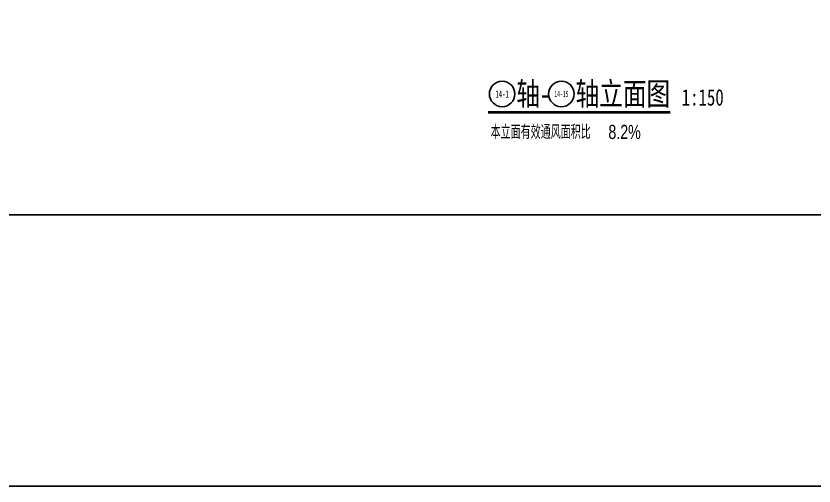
# Model space of a CAD drawing. Extents: x -483182 to 812890, y -390528 to -214858.
# Drawn here: x 22095 to 51666, y -343892 to -326478 of the extents above; entities that cross this region are included whole.
import ezdxf
from ezdxf.enums import TextEntityAlignment as Align

# ---------------------------------------------------------------- set-up
doc = ezdxf.new("R2010")
doc.units = 0
doc.header["$LTSCALE"] = 1000
doc.header["$MEASUREMENT"] = 0
for name, color, linetype in [('02-TEXT_标注', 130, 'Continuous'), ('DIM_SYMB', 3, 'Continuous'), ('建-标注-文本', 254, 'Continuous')]:
    doc.layers.add(name, color=color, linetype=linetype)
doc.layers.add('04-不打印_辅助线', color=165, linetype='Continuous', plot=False)
doc.styles.add('_TCH_LABEL', font='ros.shx', dxfattribs={"width": 0.75, "bigfont": 'jd.shx'})
doc.styles.get("Standard").update_dxf_attribs({"font": 'STXIHEI_0.TTF', "width": 0.75})

msp = doc.modelspace()

# ---------------------------------------------------------------- linework, layer by layer
msp.add_lwpolyline([(-52242.7, -343891.9), (501855.5, -343891.9), (501855.5, -214857.7), (-52242.7, -214857.7)], close=True)
at = {"layer": '04-不打印_辅助线'}
msp.add_lwpolyline([(-31559, -333841.9), (111091, -333841.9), (111091, -294391.9), (-31559, -294391.9)], close=True, dxfattribs=at)
at = {"layer": 'DIM_SYMB', "const_width": 105}
msp.add_lwpolyline([(39584.6, -330050), (46340.2, -330050)], dxfattribs=at)
at = {"layer": '建-标注-文本'}
for centre in [(40109.6, -329367.5), (42304.8, -329367.5)]:
    msp.add_circle(centre, 472.5, dxfattribs=at)

# ---------------------------------------------------------------- texts
at = {"layer": '02-TEXT_标注', "style": '_TCH_LABEL', "width": 0.75}
for s, height, p in [('本立面有效通风面积比', 520.93, (39680.5, -331037.1)), ('8.2%', 525, (44045.4, -331037.1))]:
    msp.add_text(s, height=height, dxfattribs=at).set_placement(p)
at = {"layer": '建-标注-文本', "width": 0.75}
for s, height, p in [('轴', 856.3, (40634.6, -329787.5)), ('轴立面图', 856.28, (42829.8, -329787.5)), ('1:150', 611.63, (46760.2, -329797.8)), ('-', 856.3, (41494.3, -329787.5))]:
    msp.add_text(s, height=height, dxfattribs=at).set_placement(p)
at = {"layer": '建-标注-文本'}
for s, height, width, p, p2 in [('14-1', 271.51, 1.173333, (39860.7, -329503.3), (40358.5, -329503.3)), ('14-15', 222.55, 1.171668, (42044, -329478.8), (42565.5, -329478.8))]:
    msp.add_text(s, height=height, dxfattribs=dict(at, width=width)).set_placement(p, p2, align=Align.FIT)

doc.saveas('drawing.dxf')
